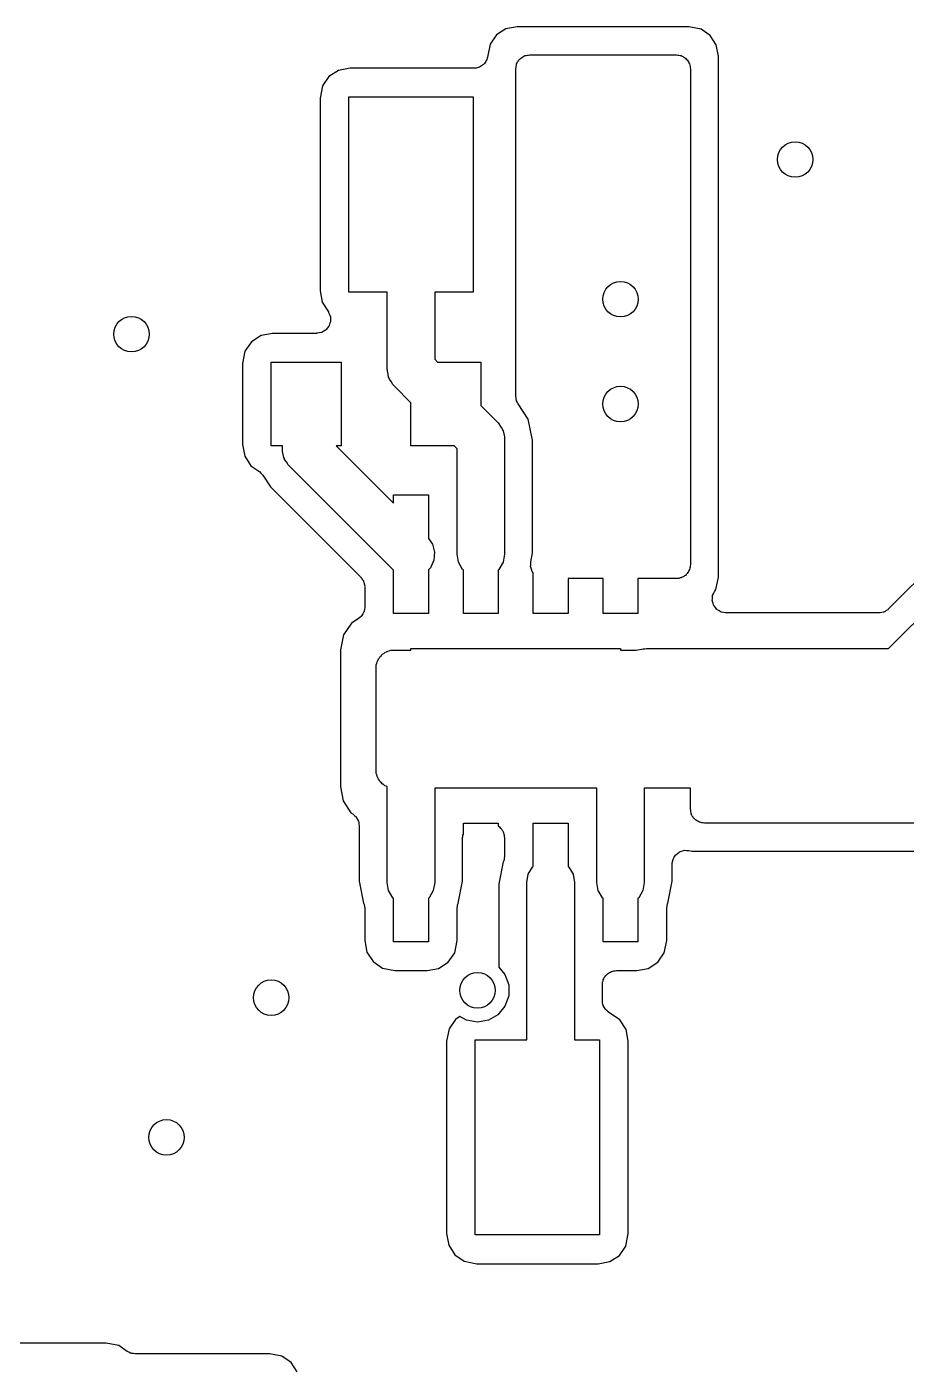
# Model space of a CAD drawing. Extents: x 85 to 210, y -138 to -65.
# Drawn here: x 167.75 to 174.04, y -87.67 to -78.05 of the extents above; entities that cross this region are included whole.
import ezdxf

# ---------------------------------------------------------------- set-up
doc = ezdxf.new("R2010")
doc.units = 0
doc.header["$MEASUREMENT"] = 0
doc.layers.add('BLACK', color=7, linetype='CONTINUOUS')

msp = doc.modelspace()

# ---------------------------------------------------------------- linework, layer by layer
at = {"layer": 'Black'}
for p, q in [((171.179, -78.0652), (171.112, -78.1081)), ((171.259, -78.05), (171.179, -78.0652)), ((172.49, -78.05), (171.259, -78.05)), ((172.577, -78.0676), (172.49, -78.05)), ((172.642, -78.112), (172.577, -78.0676)), ((171.068, -78.173), (171.049, -78.2667)), ((171.112, -78.1081), (171.068, -78.173)), ((172.685, -78.1787), (172.642, -78.112)), ((172.7, -78.2593), (172.685, -78.1787)), ((171.045, -78.2749), (171.044, -78.2834)), ((171.049, -78.2667), (171.045, -78.2749)), ((171.28, -78.2801), (171.286, -78.2734)), ((171.286, -78.2734), (171.293, -78.269)), ((171.293, -78.269), (171.3, -78.2634)), ((171.3, -78.2634), (171.308, -78.2604)), ((171.308, -78.2604), (171.316, -78.256)), ((171.316, -78.256), (171.324, -78.2545)), ((171.324, -78.2545), (171.333, -78.2515)), ((171.333, -78.2515), (171.341, -78.2515)), ((171.341, -78.2515), (171.35, -78.25)), ((171.35, -78.25), (172.4, -78.25)), ((172.4, -78.25), (172.409, -78.2515)), ((172.409, -78.2515), (172.417, -78.2515)), ((172.417, -78.2515), (172.426, -78.2545)), ((172.426, -78.2545), (172.434, -78.256)), ((172.434, -78.256), (172.442, -78.2604)), ((172.442, -78.2604), (172.45, -78.2634)), ((172.45, -78.2634), (172.457, -78.269)), ((172.457, -78.269), (172.464, -78.2734)), ((172.464, -78.2734), (172.47, -78.2801)), ((172.7, -81.99), (172.7, -78.2593)), ((169.982, -78.3612), (169.913, -78.4054)), ((170.065, -78.3456), (169.982, -78.3612)), ((170.942, -78.3456), (170.065, -78.3456)), ((170.948, -78.3468), (170.942, -78.3456)), ((170.957, -78.3455), (170.948, -78.3468)), ((170.966, -78.3458), (170.957, -78.3455)), ((170.974, -78.343), (170.966, -78.3458)), ((170.982, -78.3417), (170.974, -78.343)), ((170.99, -78.3375), (170.982, -78.3417)), ((170.998, -78.3347), (170.99, -78.3375)), ((171.005, -78.3292), (170.998, -78.3347)), ((171.013, -78.3251), (171.005, -78.3292)), ((171.019, -78.3185), (171.013, -78.3251)), ((171.026, -78.3131), (171.019, -78.3185)), ((171.03, -78.3056), (171.026, -78.3131)), ((171.036, -78.299), (171.03, -78.3056)), ((171.039, -78.2909), (171.036, -78.299)), ((171.044, -78.2834), (171.039, -78.2909)), ((171.25, -78.35), (171.252, -78.3414)), ((171.25, -80.6941), (171.25, -78.35)), ((171.252, -78.3326), (171.255, -78.3244)), ((171.252, -78.3414), (171.252, -78.3326)), ((171.255, -78.3244), (171.256, -78.3158)), ((171.256, -78.3158), (171.26, -78.3082)), ((171.26, -78.3082), (171.263, -78.3)), ((171.263, -78.3), (171.269, -78.2933)), ((171.269, -78.2933), (171.273, -78.2857)), ((171.273, -78.2857), (171.28, -78.2801)), ((172.47, -78.2801), (172.477, -78.2857)), ((172.477, -78.2857), (172.481, -78.2933)), ((172.481, -78.2933), (172.487, -78.3)), ((172.487, -78.3), (172.49, -78.3082)), ((172.49, -78.3082), (172.494, -78.3158)), ((172.494, -78.3158), (172.495, -78.3244)), ((172.495, -78.3244), (172.498, -78.3326)), ((172.498, -78.3326), (172.498, -78.3414)), ((172.498, -78.3414), (172.5, -78.35)), ((172.5, -78.35), (172.5, -81.9)), ((169.913, -78.4054), (169.868, -78.4722)), ((169.868, -78.4722), (169.85, -78.5615)), ((169.85, -78.5615), (169.85, -79.9392)), ((170.055, -79.9485), (170.055, -78.5515)), ((170.055, -78.5515), (170.945, -78.5515)), ((170.945, -78.5515), (170.945, -79.9485)), ((169.85, -79.9392), (169.865, -80.022)), ((170.33, -79.9485), (170.055, -79.9485)), ((170.33, -80.5), (170.33, -79.9485)), ((170.945, -79.9485), (170.67, -79.9485)), ((170.67, -79.9485), (170.67, -80.4296)), ((169.865, -80.022), (169.909, -80.09)), ((169.909, -80.09), (169.91, -80.0923)), ((169.91, -80.0923), (169.911, -80.0941)), ((169.911, -80.0941), (169.917, -80.1082)), ((169.911, -80.1941), (169.902, -80.2056)), ((169.912, -80.1918), (169.911, -80.1941)), ((169.914, -80.1899), (169.912, -80.1918)), ((169.918, -80.1756), (169.914, -80.1899)), ((169.917, -80.1082), (169.922, -80.122)), ((169.923, -80.1615), (169.918, -80.1756)), ((169.922, -80.122), (169.923, -80.1245)), ((169.923, -80.1245), (169.923, -80.1268)), ((169.923, -80.1268), (169.923, -80.1418)), ((169.923, -80.1418), (169.924, -80.1567)), ((169.924, -80.1567), (169.923, -80.159)), ((169.923, -80.159), (169.923, -80.1615)), ((169.427, -80.2597), (169.358, -80.3039)), ((169.509, -80.2441), (169.427, -80.2597)), ((169.825, -80.2441), (169.509, -80.2441)), ((169.827, -80.2437), (169.825, -80.2441)), ((169.83, -80.244), (169.827, -80.2437)), ((169.844, -80.2407), (169.83, -80.244)), ((169.859, -80.2381), (169.844, -80.2407)), ((169.861, -80.2369), (169.859, -80.2381)), ((169.864, -80.2363), (169.861, -80.2369)), ((169.876, -80.2282), (169.864, -80.2363)), ((169.889, -80.2207), (169.876, -80.2282)), ((169.891, -80.2189), (169.889, -80.2207)), ((169.893, -80.2175), (169.891, -80.2189)), ((169.902, -80.2056), (169.893, -80.2175)), ((169.312, -80.3707), (169.294, -80.46)), ((169.358, -80.3039), (169.312, -80.3707)), ((169.294, -80.46), (169.294, -81.0407)), ((169.5, -81.05), (169.5, -80.45)), ((169.5, -80.45), (170, -80.45)), ((170, -80.45), (170, -81.05)), ((170.67, -80.4296), (170.69, -80.45)), ((170.69, -80.45), (171, -80.45)), ((171, -80.45), (171, -80.7596)), ((170.331, -80.5074), (170.33, -80.5)), ((170.331, -80.5148), (170.331, -80.5074)), ((170.336, -80.5363), (170.331, -80.5148)), ((170.34, -80.5581), (170.336, -80.5363)), ((170.344, -80.5646), (170.34, -80.5581)), ((170.346, -80.5718), (170.344, -80.5646)), ((170.359, -80.59), (170.346, -80.5718)), ((170.37, -80.6093), (170.359, -80.59)), ((170.376, -80.6141), (170.37, -80.6093)), ((170.38, -80.6202), (170.376, -80.6141)), ((170.5, -80.7404), (170.38, -80.6202)), ((170.5, -81.05), (170.5, -80.7404)), ((171, -80.7596), (171.12, -80.8798)), ((171.252, -80.7059), (171.25, -80.6941)), ((171.253, -80.7179), (171.252, -80.7059)), ((171.255, -80.7229), (171.253, -80.7179)), ((171.256, -80.7283), (171.255, -80.7229)), ((171.262, -80.7387), (171.256, -80.7283)), ((171.267, -80.7496), (171.262, -80.7387)), ((171.34, -80.8592), (171.267, -80.7496)), ((171.37, -81.0098), (171.34, -80.8592)), ((171.12, -80.8798), (171.124, -80.8859)), ((171.124, -80.8859), (171.13, -80.8907)), ((171.13, -80.8907), (171.141, -80.91)), ((171.141, -80.91), (171.154, -80.9282)), ((171.154, -80.9282), (171.156, -80.9354)), ((171.156, -80.9354), (171.16, -80.9419)), ((171.16, -80.9419), (171.164, -80.9637)), ((171.164, -80.9637), (171.169, -80.9852)), ((169.294, -81.0407), (169.31, -81.1235)), ((169.58, -81.05), (169.5, -81.05)), ((169.58, -81.075), (169.58, -81.05)), ((170, -81.05), (169.965, -81.05)), ((169.965, -81.05), (170.375, -81.4596)), ((170.81, -81.05), (170.5, -81.05)), ((170.83, -81.0704), (170.81, -81.05)), ((171.169, -80.9852), (171.169, -80.9926)), ((171.169, -80.9926), (171.17, -81)), ((171.17, -81), (171.17, -81.825)), ((171.37, -81.8152), (171.37, -81.0098)), ((169.31, -81.1235), (169.354, -81.1921)), ((169.581, -81.0824), (169.58, -81.075)), ((169.581, -81.0898), (169.581, -81.0824)), ((169.586, -81.1113), (169.581, -81.0898)), ((169.59, -81.1331), (169.586, -81.1113)), ((169.594, -81.1396), (169.59, -81.1331)), ((169.596, -81.1468), (169.594, -81.1396)), ((169.609, -81.165), (169.596, -81.1468)), ((170.83, -81.825), (170.83, -81.0704)), ((174.975, -81.1604), (173.919, -82.2167)), ((169.354, -81.1921), (169.412, -81.2318)), ((169.412, -81.2318), (169.413, -81.233)), ((169.413, -81.233), (169.415, -81.2338)), ((169.415, -81.2338), (169.426, -81.2451)), ((169.426, -81.2451), (169.437, -81.2561)), ((169.437, -81.2561), (169.438, -81.2576)), ((169.438, -81.2576), (169.439, -81.2588)), ((169.439, -81.2588), (169.495, -81.3436)), ((169.62, -81.1843), (169.609, -81.165)), ((169.626, -81.1891), (169.62, -81.1843)), ((169.63, -81.1952), (169.626, -81.1891)), ((170.375, -81.9404), (169.63, -81.1952)), ((173.919, -82.5), (175.21, -81.2081)), ((169.495, -81.3436), (170.14, -81.9881)), ((170.375, -81.4596), (170.375, -81.4)), ((170.375, -81.4), (170.625, -81.4)), ((170.625, -81.4), (170.625, -81.7116)), ((170.625, -81.7116), (170.654, -81.7532)), ((170.654, -81.7532), (170.669, -81.8102)), ((170.669, -81.8102), (170.664, -81.869)), ((170.84, -81.8831), (170.83, -81.825)), ((171.17, -81.825), (171.16, -81.8831)), ((171.357, -81.8805), (171.37, -81.8152)), ((170.639, -81.9225), (170.625, -81.9368)), ((170.664, -81.869), (170.639, -81.9225)), ((170.87, -81.9343), (170.84, -81.8831)), ((171.16, -81.8831), (171.13, -81.9343)), ((171.356, -81.9152), (171.357, -81.8989)), ((171.357, -81.9163), (171.356, -81.9152)), ((171.357, -81.8816), (171.357, -81.8805)), ((171.357, -81.8826), (171.357, -81.8816)), ((171.357, -81.8989), (171.357, -81.8826)), ((171.357, -81.9174), (171.357, -81.9163)), ((171.362, -81.9327), (171.357, -81.9174)), ((172.495, -81.9256), (172.494, -81.9342)), ((172.498, -81.9174), (172.495, -81.9256)), ((172.5, -81.9), (172.498, -81.9086)), ((172.498, -81.9086), (172.498, -81.9174)), ((170.14, -81.9881), (170.142, -81.9917)), ((170.142, -81.9917), (170.146, -81.9945)), ((170.146, -81.9945), (170.152, -82.0058)), ((170.152, -82.0058), (170.16, -82.0165)), ((170.16, -82.0165), (170.161, -82.0208)), ((170.161, -82.0208), (170.163, -82.0246)), ((170.163, -82.0246), (170.165, -82.0375)), ((170.375, -82.25), (170.375, -81.9404)), ((170.625, -81.9368), (170.625, -82.25)), ((170.875, -81.9387), (170.87, -81.9343)), ((170.875, -82.25), (170.875, -81.9387)), ((171.13, -81.9343), (171.125, -81.9387)), ((171.125, -81.9387), (171.125, -82.25)), ((171.367, -81.9481), (171.362, -81.9327)), ((171.368, -81.949), (171.367, -81.9481)), ((171.368, -81.95), (171.368, -81.949)), ((171.375, -81.9578), (171.368, -81.95)), ((171.375, -82.25), (171.375, -81.9578)), ((171.875, -82), (171.625, -82)), ((171.625, -82), (171.625, -82.25)), ((171.875, -82.25), (171.875, -82)), ((172.4, -82), (172.125, -82)), ((172.125, -82), (172.125, -82.25)), ((172.409, -81.9985), (172.4, -82)), ((172.417, -81.9985), (172.409, -81.9985)), ((172.426, -81.9955), (172.417, -81.9985)), ((172.434, -81.994), (172.426, -81.9955)), ((172.442, -81.9896), (172.434, -81.994)), ((172.45, -81.9866), (172.442, -81.9896)), ((172.457, -81.981), (172.45, -81.9866)), ((172.464, -81.9766), (172.457, -81.981)), ((172.47, -81.9699), (172.464, -81.9766)), ((172.477, -81.9643), (172.47, -81.9699)), ((172.481, -81.9567), (172.477, -81.9643)), ((172.487, -81.95), (172.481, -81.9567)), ((172.49, -81.9418), (172.487, -81.95)), ((172.494, -81.9342), (172.49, -81.9418)), ((172.682, -82.077), (172.7, -81.99)), ((170.165, -82.0375), (170.169, -82.0501)), ((170.169, -82.0501), (170.168, -82.0545)), ((170.168, -82.0545), (170.169, -82.0588)), ((170.169, -82.0588), (170.169, -82.2038)), ((172.659, -82.1212), (172.665, -82.1088)), ((172.659, -82.125), (172.659, -82.1212)), ((172.665, -82.1088), (172.67, -82.096)), ((172.67, -82.096), (172.672, -82.0931)), ((172.672, -82.0931), (172.674, -82.0896)), ((172.674, -82.0896), (172.682, -82.077)), ((170.167, -82.2186), (170.165, -82.2334)), ((170.169, -82.2038), (170.167, -82.2186)), ((172.657, -82.1559), (172.658, -82.1423)), ((172.658, -82.1595), (172.657, -82.1559)), ((172.658, -82.1286), (172.659, -82.125)), ((172.658, -82.1423), (172.658, -82.1286)), ((172.658, -82.1634), (172.658, -82.1595)), ((172.663, -82.1762), (172.658, -82.1634)), ((172.666, -82.1893), (172.663, -82.1762)), ((172.668, -82.1924), (172.666, -82.1893)), ((172.67, -82.196), (172.668, -82.1924)), ((172.679, -82.2064), (172.67, -82.196)), ((172.686, -82.2175), (172.679, -82.2064)), ((172.69, -82.2197), (172.686, -82.2175)), ((172.692, -82.2226), (172.69, -82.2197)), ((173.915, -82.2192), (173.913, -82.2226)), ((173.919, -82.2167), (173.915, -82.2192)), ((170.123, -82.2879), (170.074, -82.3194)), ((170.134, -82.2777), (170.123, -82.2879)), ((170.146, -82.2681), (170.134, -82.2777)), ((170.147, -82.266), (170.146, -82.2681)), ((170.149, -82.2643), (170.147, -82.266)), ((170.156, -82.251), (170.149, -82.2643)), ((170.163, -82.238), (170.156, -82.251)), ((170.164, -82.2356), (170.163, -82.238)), ((170.165, -82.2334), (170.164, -82.2356)), ((170.625, -82.25), (170.375, -82.25)), ((171.125, -82.25), (170.875, -82.25)), ((171.625, -82.25), (171.375, -82.25)), ((172.125, -82.25), (171.875, -82.25)), ((172.704, -82.2294), (172.692, -82.2226)), ((172.715, -82.2371), (172.704, -82.2294)), ((172.719, -82.2381), (172.715, -82.2371)), ((172.722, -82.24), (172.719, -82.2381)), ((172.736, -82.2423), (172.722, -82.24)), ((172.749, -82.2457), (172.736, -82.2423)), ((172.753, -82.2453), (172.749, -82.2457)), ((172.756, -82.246), (172.753, -82.2453)), ((173.848, -82.246), (172.756, -82.246)), ((173.853, -82.2452), (173.848, -82.246)), ((173.857, -82.2456), (173.853, -82.2452)), ((173.87, -82.2422), (173.857, -82.2456)), ((173.883, -82.24), (173.87, -82.2422)), ((173.886, -82.2378), (173.883, -82.24)), ((173.891, -82.2366), (173.886, -82.2378)), ((173.901, -82.2291), (173.891, -82.2366)), ((173.913, -82.2226), (173.901, -82.2291)), ((170.018, -82.402), (169.996, -82.51)), ((170.074, -82.3194), (170.018, -82.402)), ((170.5, -82.5115), (170.5, -82.5)), ((170.5, -82.5), (172, -82.5)), ((172, -82.5), (172, -82.5115)), ((172.113, -82.5115), (172.162, -82.5022)), ((172.162, -82.5022), (172.174, -82.5021)), ((172.174, -82.5021), (172.186, -82.5)), ((172.186, -82.5), (173.873, -82.5)), ((173.873, -82.5), (173.919, -82.5)), ((169.996, -82.51), (169.996, -83.4907)), ((170.256, -82.606), (170.258, -82.595)), ((170.258, -82.595), (170.263, -82.5854)), ((170.263, -82.5854), (170.267, -82.575)), ((170.267, -82.575), (170.274, -82.5665)), ((170.274, -82.5665), (170.28, -82.5568)), ((170.28, -82.5568), (170.288, -82.5497)), ((170.288, -82.5497), (170.295, -82.5412)), ((170.295, -82.5412), (170.305, -82.5356)), ((170.305, -82.5356), (170.314, -82.5285)), ((170.314, -82.5285), (170.324, -82.5247)), ((170.324, -82.5247), (170.334, -82.5191)), ((170.334, -82.5191), (170.345, -82.5172)), ((170.345, -82.5172), (170.355, -82.5134)), ((170.355, -82.5134), (170.366, -82.5134)), ((170.366, -82.5134), (170.377, -82.5115)), ((170.377, -82.5115), (170.5, -82.5115)), ((172, -82.5115), (172.113, -82.5115)), ((170.25, -82.6385), (170.252, -82.6275)), ((170.25, -83.373), (170.25, -82.6385)), ((170.252, -82.6164), (170.256, -82.606)), ((170.252, -82.6275), (170.252, -82.6164)), ((170.252, -83.3839), (170.25, -83.373)), ((170.252, -83.3951), (170.252, -83.3839)), ((170.256, -83.4055), (170.252, -83.3951)), ((170.258, -83.4164), (170.256, -83.4055)), ((170.263, -83.4261), (170.258, -83.4164)), ((170.267, -83.4365), (170.263, -83.4261)), ((170.274, -83.445), (170.267, -83.4365)), ((170.28, -83.4546), (170.274, -83.445)), ((170.288, -83.4618), (170.28, -83.4546)), ((170.295, -83.4703), (170.288, -83.4618)), ((170.305, -83.4758), (170.295, -83.4703)), ((169.996, -83.4907), (170.015, -83.591)), ((170.314, -83.483), (170.305, -83.4758)), ((170.324, -83.4868), (170.314, -83.483)), ((170.33, -83.4903), (170.324, -83.4868)), ((170.33, -84.175), (170.33, -83.4903)), ((171.182, -83.5), (170.67, -83.5)), ((170.67, -83.5), (170.67, -84.175)), ((171.682, -83.5), (171.182, -83.5)), ((171.83, -83.5), (171.682, -83.5)), ((171.83, -84.175), (171.83, -83.5)), ((172.5, -83.5), (172.17, -83.5)), ((172.17, -83.5), (172.17, -84.175)), ((172.5, -83.65), (172.5, -83.5)), ((170.015, -83.591), (170.069, -83.6757)), ((172.502, -83.6586), (172.5, -83.65)), ((172.502, -83.6674), (172.502, -83.6586)), ((170.069, -83.6757), (170.086, -83.6873)), ((170.086, -83.6873), (170.096, -83.6969)), ((170.096, -83.6969), (170.107, -83.7056)), ((170.107, -83.7056), (170.109, -83.7089)), ((170.109, -83.7089), (170.111, -83.7116)), ((170.111, -83.7116), (170.117, -83.7239)), ((170.117, -83.7239), (170.124, -83.7357)), ((170.124, -83.7357), (170.125, -83.7395)), ((170.125, -83.7395), (170.126, -83.7429)), ((170.126, -83.7429), (170.128, -83.7565)), ((170.128, -83.7565), (170.13, -83.7699)), ((170.875, -83.8256), (170.875, -83.75)), ((170.875, -83.75), (171.125, -83.75)), ((171.125, -83.75), (171.125, -83.7723)), ((171.375, -84.0613), (171.375, -83.75)), ((171.375, -83.75), (171.625, -83.75)), ((171.625, -83.75), (171.625, -84.0613)), ((172.505, -83.6756), (172.502, -83.6674)), ((172.506, -83.6842), (172.505, -83.6756)), ((172.51, -83.6918), (172.506, -83.6842)), ((172.513, -83.7), (172.51, -83.6918)), ((172.519, -83.7067), (172.513, -83.7)), ((172.523, -83.7143), (172.519, -83.7067)), ((172.53, -83.7199), (172.523, -83.7143)), ((172.536, -83.7266), (172.53, -83.7199)), ((172.543, -83.731), (172.536, -83.7266)), ((172.55, -83.7366), (172.543, -83.731)), ((172.558, -83.7396), (172.55, -83.7366)), ((172.566, -83.744), (172.558, -83.7396)), ((172.574, -83.7455), (172.566, -83.744)), ((172.583, -83.7485), (172.574, -83.7455)), ((172.591, -83.7485), (172.583, -83.7485)), ((172.6, -83.75), (172.591, -83.7485)), ((174.459, -83.75), (172.6, -83.75)), ((170.13, -83.7699), (170.13, -84.1652)), ((170.87, -83.854), (170.872, -83.8454)), ((170.87, -84.1652), (170.87, -83.854)), ((170.872, -83.8366), (170.875, -83.8284)), ((170.872, -83.8454), (170.872, -83.8366)), ((170.875, -83.8284), (170.875, -83.8256)), ((171.125, -83.7723), (171.126, -83.773)), ((171.126, -83.773), (171.133, -83.7774)), ((171.133, -83.7774), (171.139, -83.7841)), ((171.139, -83.7841), (171.146, -83.7897)), ((171.146, -83.7897), (171.15, -83.7973)), ((171.15, -83.7973), (171.156, -83.804)), ((171.156, -83.804), (171.159, -83.8122)), ((171.159, -83.8122), (171.163, -83.8198)), ((171.163, -83.8198), (171.165, -83.8284)), ((171.165, -83.8284), (171.168, -83.8366)), ((171.168, -83.8366), (171.168, -83.8454)), ((171.168, -83.8454), (171.169, -83.854)), ((171.169, -83.854), (171.169, -83.9901)), ((172.422, -83.9561), (172.437, -83.951)), ((172.437, -83.951), (172.453, -83.9454)), ((172.453, -83.9454), (172.454, -83.9454)), ((172.454, -83.9454), (172.455, -83.945)), ((172.455, -83.945), (172.471, -83.9454)), ((172.471, -83.9454), (172.487, -83.9454)), ((172.487, -83.9454), (172.489, -83.9459)), ((172.489, -83.9459), (172.49, -83.9459)), ((172.49, -83.9459), (172.51, -83.95)), ((172.51, -83.95), (174.49, -83.95)), ((171.161, -84.0274), (171.13, -84.1848)), ((171.163, -84.0243), (171.161, -84.0274)), ((171.164, -84.0189), (171.163, -84.0243)), ((171.166, -84.0139), (171.164, -84.0189)), ((171.167, -84.0019), (171.166, -84.0139)), ((171.169, -83.9901), (171.167, -84.0019)), ((172.37, -84.0414), (172.373, -84.0256)), ((172.37, -84.0427), (172.37, -84.0414)), ((172.37, -84.0439), (172.37, -84.0427)), ((172.37, -84.1652), (172.37, -84.0439)), ((172.373, -84.0256), (172.376, -84.0097)), ((172.376, -84.0097), (172.377, -84.0086)), ((172.377, -84.0074), (172.385, -83.9936)), ((172.377, -84.0086), (172.377, -84.0074)), ((172.385, -83.9936), (172.393, -83.9796)), ((172.393, -83.9796), (172.394, -83.9788)), ((172.394, -83.9788), (172.395, -83.9777)), ((172.395, -83.9777), (172.408, -83.9677)), ((172.408, -83.9677), (172.42, -83.9573)), ((172.42, -83.9573), (172.421, -83.9569)), ((172.421, -83.9569), (172.422, -83.9561)), ((171.33, -84.175), (171.34, -84.1169)), ((171.34, -84.1169), (171.37, -84.0657)), ((171.37, -84.0657), (171.375, -84.0613)), ((171.625, -84.0613), (171.63, -84.0657)), ((171.63, -84.0657), (171.66, -84.1169)), ((171.66, -84.1169), (171.67, -84.175)), ((170.13, -84.1652), (170.161, -84.3226)), ((170.34, -84.2331), (170.33, -84.175)), ((170.37, -84.2843), (170.34, -84.2331)), ((170.66, -84.2331), (170.63, -84.2843)), ((170.67, -84.175), (170.66, -84.2331)), ((170.839, -84.3226), (170.87, -84.1652)), ((171.13, -84.1848), (171.13, -84.7819)), ((171.33, -85.3015), (171.33, -84.175)), ((171.67, -84.175), (171.67, -85.3015)), ((171.84, -84.2331), (171.83, -84.175)), ((171.87, -84.2843), (171.84, -84.2331)), ((172.16, -84.2331), (172.13, -84.2843)), ((172.17, -84.175), (172.16, -84.2331)), ((172.339, -84.3226), (172.37, -84.1652)), ((170.161, -84.3226), (170.163, -84.3257)), ((170.163, -84.3257), (170.164, -84.3311)), ((170.164, -84.3311), (170.166, -84.3361)), ((170.166, -84.3361), (170.167, -84.3481)), ((170.375, -84.2887), (170.37, -84.2843)), ((170.375, -84.6), (170.375, -84.2887)), ((170.63, -84.2843), (170.625, -84.2887)), ((170.625, -84.2887), (170.625, -84.6)), ((170.833, -84.3481), (170.834, -84.3361)), ((170.834, -84.3361), (170.836, -84.3311)), ((170.836, -84.3311), (170.837, -84.3257)), ((170.837, -84.3257), (170.839, -84.3226)), ((171.875, -84.2887), (171.87, -84.2843)), ((171.875, -84.6), (171.875, -84.2887)), ((172.13, -84.2843), (172.125, -84.2887)), ((172.125, -84.2887), (172.125, -84.6)), ((172.333, -84.3481), (172.334, -84.3361)), ((172.334, -84.3361), (172.336, -84.3311)), ((172.336, -84.3311), (172.337, -84.3257)), ((172.337, -84.3257), (172.339, -84.3226)), ((170.167, -84.3481), (170.169, -84.3599)), ((170.169, -84.3599), (170.169, -84.5907)), ((170.831, -84.3599), (170.833, -84.3481)), ((170.831, -84.59), (170.831, -84.3599)), ((172.331, -84.3599), (172.333, -84.3481)), ((172.331, -84.59), (172.331, -84.3599)), ((170.169, -84.5907), (170.185, -84.6735)), ((170.625, -84.6), (170.375, -84.6)), ((170.813, -84.6793), (170.831, -84.59)), ((172.125, -84.6), (171.875, -84.6)), ((172.313, -84.6793), (172.331, -84.59)), ((170.185, -84.6735), (170.229, -84.7421)), ((170.767, -84.7461), (170.813, -84.6793)), ((172.267, -84.7461), (172.313, -84.6793)), ((170.229, -84.7421), (170.296, -84.7878)), ((170.296, -84.7878), (170.385, -84.8059)), ((170.385, -84.8059), (170.616, -84.8059)), ((170.616, -84.8059), (170.698, -84.7903)), ((170.698, -84.7903), (170.767, -84.7461)), ((171.13, -84.7819), (171.173, -84.8336)), ((171.92, -84.8193), (171.928, -84.8163)), ((171.928, -84.8163), (171.936, -84.8119)), ((171.936, -84.8119), (171.944, -84.8104)), ((171.944, -84.8104), (171.953, -84.8074)), ((171.953, -84.8074), (171.961, -84.8074)), ((171.961, -84.8074), (171.97, -84.8059)), ((171.97, -84.8059), (172.116, -84.8059)), ((172.116, -84.8059), (172.198, -84.7903)), ((172.198, -84.7903), (172.267, -84.7461)), ((171.173, -84.8336), (171.2, -84.9079)), ((171.2, -84.9079), (171.2, -84.9871)), ((171.87, -84.9059), (171.872, -84.8973)), ((171.87, -85.0207), (171.87, -84.9059)), ((171.872, -84.8885), (171.875, -84.8803)), ((171.872, -84.8973), (171.872, -84.8885)), ((171.875, -84.8803), (171.876, -84.8717)), ((171.876, -84.8717), (171.88, -84.8641)), ((171.88, -84.8641), (171.883, -84.8559)), ((171.883, -84.8559), (171.889, -84.8492)), ((171.889, -84.8492), (171.893, -84.8416)), ((171.893, -84.8416), (171.9, -84.836)), ((171.9, -84.836), (171.906, -84.8293)), ((171.906, -84.8293), (171.913, -84.8249)), ((171.913, -84.8249), (171.92, -84.8193)), ((171.2, -84.9871), (171.173, -85.0614)), ((171.173, -85.0614), (171.122, -85.1221)), ((171.872, -85.0342), (171.87, -85.0207)), ((171.874, -85.0477), (171.872, -85.0342)), ((171.875, -85.0512), (171.874, -85.0477)), ((171.876, -85.0549), (171.875, -85.0512)), ((171.883, -85.0668), (171.876, -85.0549)), ((171.889, -85.079), (171.883, -85.0668)), ((171.891, -85.0817), (171.889, -85.079)), ((171.893, -85.085), (171.891, -85.0817)), ((171.904, -85.0938), (171.893, -85.085)), ((171.914, -85.1033), (171.904, -85.0938)), ((171.996, -85.1594), (171.914, -85.1033)), ((170.818, -85.1554), (170.773, -85.2222)), ((170.851, -85.1344), (170.818, -85.1554)), ((170.898, -85.1616), (170.851, -85.1344)), ((170.976, -85.1754), (170.898, -85.1616)), ((171.054, -85.1616), (170.976, -85.1754)), ((171.122, -85.1221), (171.054, -85.1616)), ((172.04, -85.228), (171.996, -85.1594)), ((170.773, -85.2222), (170.755, -85.3115)), ((172.055, -85.3108), (172.04, -85.228)), ((170.755, -85.3115), (170.755, -86.6892)), ((170.96, -86.6985), (170.96, -85.3015)), ((170.96, -85.3015), (171.33, -85.3015)), ((171.67, -85.3015), (171.85, -85.3015)), ((171.85, -85.3015), (171.85, -86.6985)), ((172.055, -86.6885), (172.055, -85.3108)), ((170.755, -86.6892), (170.77, -86.772)), ((171.85, -86.6985), (170.96, -86.6985)), ((172.037, -86.7778), (172.055, -86.6885)), ((170.77, -86.772), (170.814, -86.8406)), ((171.992, -86.8446), (172.037, -86.7778)), ((170.814, -86.8406), (170.881, -86.8863)), ((170.881, -86.8863), (170.971, -86.9044)), ((170.971, -86.9044), (171.84, -86.9044)), ((171.84, -86.9044), (171.923, -86.8888)), ((171.923, -86.8888), (171.992, -86.8446)), ((168.319, -87.4726), (167.704, -87.4726)), ((168.409, -87.4907), (168.319, -87.4726)), ((168.47, -87.5326), (168.409, -87.4907)), ((168.481, -87.5377), (168.47, -87.5326)), ((168.492, -87.544), (168.481, -87.5377)), ((168.497, -87.5448), (168.492, -87.544)), ((168.502, -87.5469), (168.497, -87.5448)), ((168.514, -87.5478), (168.502, -87.5469)), ((168.526, -87.55), (168.514, -87.5478)), ((169.49, -87.55), (168.526, -87.55)), ((169.577, -87.5676), (169.49, -87.55)), ((169.642, -87.612), (169.577, -87.5676)), ((169.685, -87.6787), (169.642, -87.612))]:
    msp.add_line(p, q, dxfattribs=at)
for centre in [(173.25, -79), (172, -80), (168.5, -80.25), (172, -80.75), (169.5, -85), (170.976, -84.9475), (168.75, -86)]:
    msp.add_circle(centre, 0.127, dxfattribs=at)

doc.saveas('drawing.dxf')
